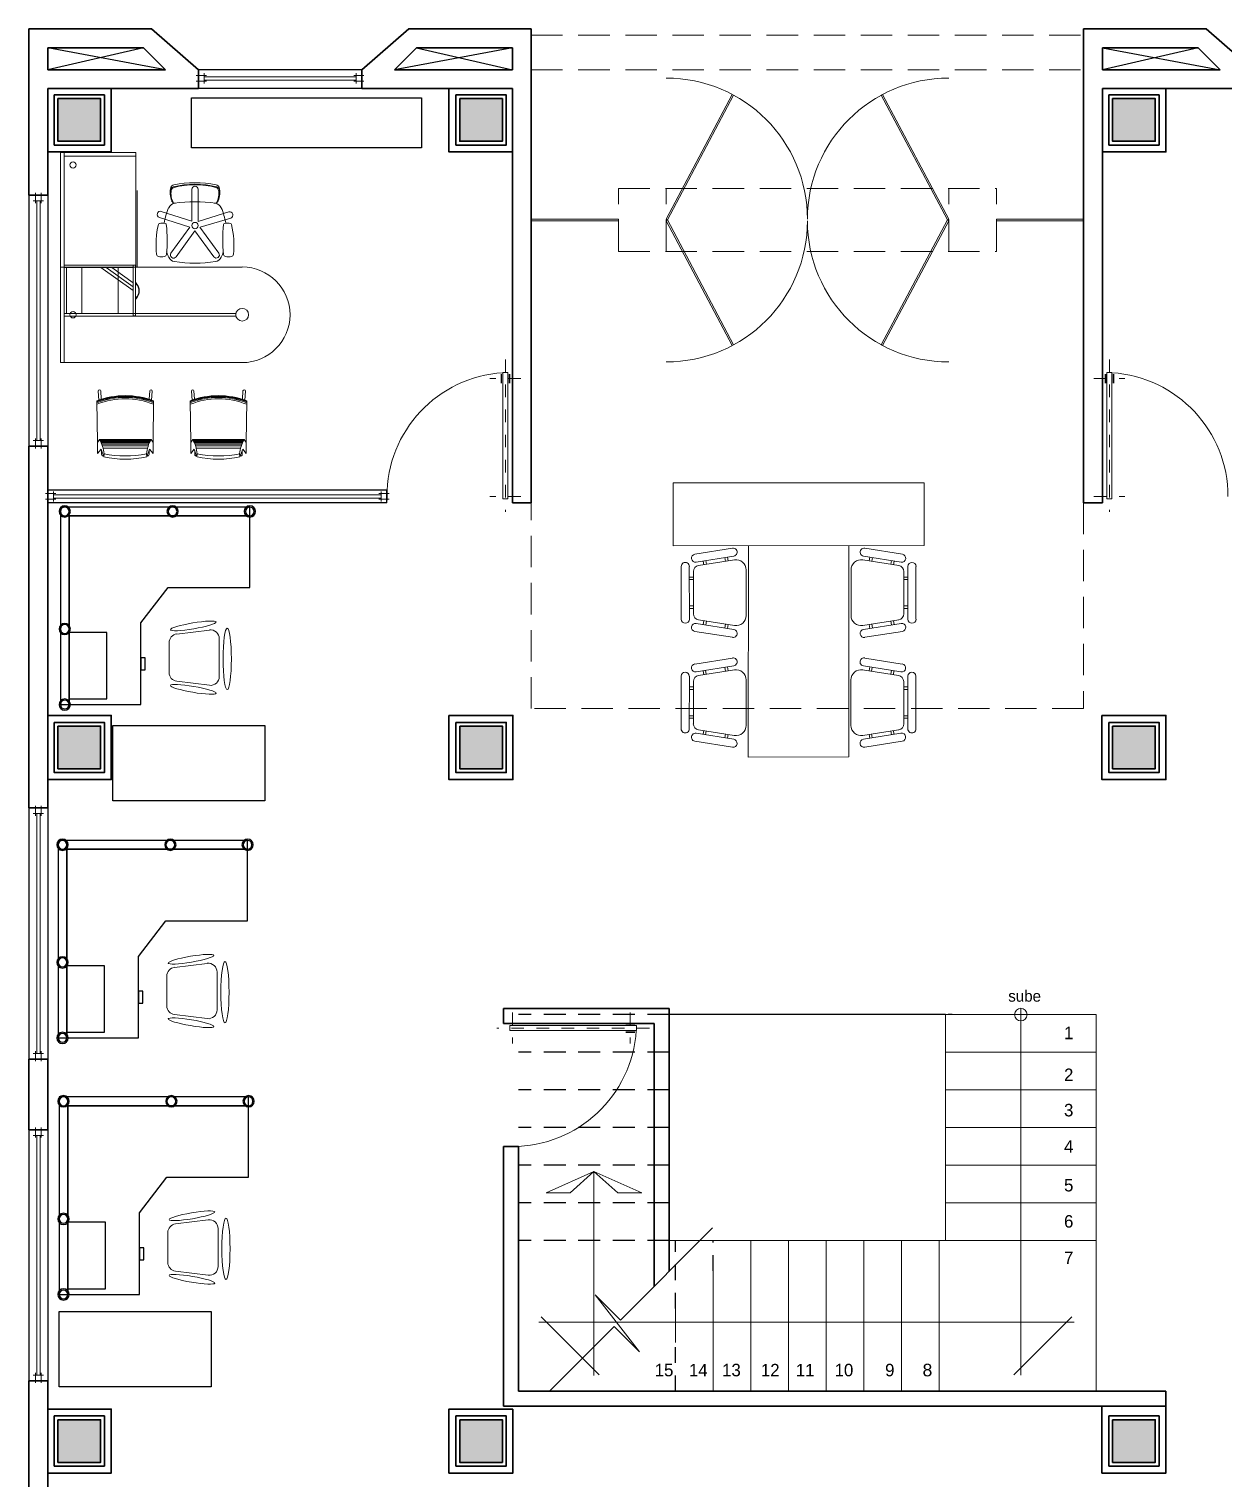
# Model space of a CAD drawing. Header units: inches. Extents: x 32 to 51.7, y 18.3 to 41.9.
# Drawn here: x 31.97 to 41.48, y 30.4 to 41.95 of the extents above; entities that cross this region are included whole.
import ezdxf

# ---------------------------------------------------------------- set-up
doc = ezdxf.new("R2010")
doc.units = ezdxf.units.IN
doc.header["$MEASUREMENT"] = 0
for name, pattern in [('EJES½', [0.175, 0.1, -0.025, 0.025, -0.025]), ('HIDDEN', [0.375, 0.25, -0.125]), ('NASCOSTA', [0.375, 0.25, -0.125])]:
    doc.linetypes.add(name, pattern=pattern)
for name, color, linetype in [('1', 5, 'Continuous'), ('10', 253, 'Continuous'), ('2', 251, 'Continuous'), ('8', 5, 'Continuous')]:
    doc.layers.add(name, color=color, linetype=linetype)
for name, color, linetype, lineweight in [('11', 253, 'Continuous', 13), ('14', 7, 'Continuous', 15), ('3', 253, 'Continuous', 9), ('4', 253, 'Continuous', 9), ('6', 251, 'Continuous', 0), ('DOOR WINDOW 1 100', 251, 'Continuous', 15), ('SEGMENTED 1 100', 253, 'Continuous', 35), ('WALL 1 100', 250, 'Continuous', 30)]:
    doc.layers.add(name, color=color, linetype=linetype, lineweight=lineweight)
doc.styles.get("Standard").update_dxf_attribs({"font": 'arial.ttf'})

# ---------------------------------------------------------------- blocks, each defined once
blk = doc.blocks.new('SILLA1')
at = {"lineweight": 0}
for p, q in [((-0.151, 0.4), (0.151, 0.4)), ((-0.285, 0.277), (-0.285, 0.277)), ((-0.188, 0.061), (-0.22, 0.321)), ((0.188, 0.061), (0.22, 0.321)), ((0.119, 0), (-0.119, 0))]:
    blk.add_line(p, q, dxfattribs=at)
for centre, start, end in [((-0.151, 0.33), 90, 187.125), ((0.151, 0.33), 352.875, 90), ((-0.119, 0.07), 187.125, 270), ((0.119, 0.07), 270, 352.875)]:
    blk.add_arc(centre, 0.07, start, end, dxfattribs=at)
for centre, major_axis, ratio, start_param, end_param in [((-0.01, 0.463), (-0.245, 0), 0.13352, 4.712389, 10.995574), ((-0.253, 0.192), (-0.031, 0.182), 0.128041, -1.570796, 4.712389)]:
    blk.add_ellipse(centre, major_axis=major_axis, ratio=ratio, start_param=start_param, end_param=end_param, dxfattribs=at)
at = {"lineweight": 0, "extrusion": (0, 0, -1)}
blk.add_ellipse((0.253, 0.192), major_axis=(-0.031, -0.182), ratio=0.128041, start_param=3.141593, end_param=9.424778, dxfattribs=at)
blk = doc.blocks.new('ISLETSENCILL')
for points in [[(3.127, -0.534), (3.127, -1.973), (1.623, -1.973), (1.623, -1.403), (2.273, -1.403), (2.557, -1.184), (2.557, -0.534)], [(1.899, -1.367), (1.995, -1.367), (1.995, -1.403), (1.899, -1.403)], [(1.899, -1.367), (1.995, -1.367), (1.995, -1.403), (1.899, -1.403)], [(1.668, -1.673), (2.198, -1.673), (2.198, -1.973), (1.668, -1.973)], [(3.127, -1.973), (3.197, -1.973), (3.197, -2.043), (3.127, -2.043)]]:
    blk.add_lwpolyline(points, close=True)
blk.add_lwpolyline([(3.127, -2.043), (1.623, -2.043), (1.623, -1.973), (3.127, -1.973), (3.127, -0.534), (3.197, -0.534), (3.197, -1.973)])
for centre, radius in [((3.162, -0.534), 0.045), ((3.162, -0.534), 0.035), ((3.162, -1.149), 0.045), ((3.162, -1.149), 0.035), ((1.623, -2.008), 0.045), ((1.623, -2.008), 0.035), ((2.225, -2.008), 0.045), ((2.225, -2.008), 0.035), ((3.162, -2.008), 0.045), ((3.162, -2.008), 0.035)]:
    blk.add_circle(centre, radius)
blk.add_blockref('SILLA1', (1.997, -1.177))
blk = doc.blocks.new('MOF6')
at = {"color": 0, "linetype": 'ByBlock'}
for p, q in [((-0.203, 0), (0.203, 0)), ((-0.297, -0.105), (-0.343, -0.394)), ((0.203, -0.062), (-0.203, -0.063)), ((0.163, -0.094), (-0.162, -0.094)), ((-0.12, -0.094), (-0.12, -0.063)), ((-0.1, -0.094), (-0.1, -0.063)), ((0.101, -0.094), (0.101, -0.063)), ((0.121, -0.094), (0.121, -0.063)), ((0.298, -0.105), (0.344, -0.394)), ((-0.282, -0.404), (-0.236, -0.115)), ((-0.209, -0.133), (-0.253, -0.41)), ((-0.247, -0.188), (-0.218, -0.193)), ((-0.244, -0.169), (-0.215, -0.173)), ((0.253, -0.409), (0.209, -0.133)), ((0.244, -0.169), (0.215, -0.173)), ((0.248, -0.188), (0.218, -0.193)), ((0.282, -0.404), (0.236, -0.115)), ((-0.274, -0.356), (-0.245, -0.361)), ((-0.271, -0.336), (-0.242, -0.341)), ((0.271, -0.336), (0.242, -0.341)), ((0.274, -0.356), (0.246, -0.361)), ((-0.175, -0.5), (0.176, -0.5))]:
    blk.add_line(p, q, dxfattribs=at)
for centre, radius, start, end in [((0.203, -0.031), 0.0313, 270.0574, 90.0574), ((-0.267, -0.11), 0.0312, 350.9374, 170.9374), ((-0.203, -0.031), 0.0313, 90.0574, 270.0574), ((-0.162, -0.141), 0.0469, 90.0574, 170.9471), ((0.163, -0.14), 0.0469, 9.1676, 90.0574), ((0.267, -0.11), 0.0312, 9.0626, 189.0626), ((-0.313, -0.399), 0.0313, 170.9374, 350.9374), ((-0.175, -0.422), 0.0781, 170.9471, 270.0574), ((0.176, -0.422), 0.0781, 270.0574, 9.1676), ((0.313, -0.399), 0.0313, 189.0626, 9.0626)]:
    blk.add_arc(centre, radius, start, end, dxfattribs=at)
blk = doc.blocks.new('enc')
at = {"layer": '11', "linetype": 'Continuous'}
for p, q in [((2819.692, 1236.648), (2818.095, 1235.444)), ((2819.692, 1236.648), (2819.993, 1236.249)), ((2819.993, 1236.249), (2818.396, 1235.045)), ((2819.514, 1235.887), (2820.527, 1234.543)), ((2818.095, 1235.444), (2818.396, 1235.045)), ((2818.875, 1235.406), (2819.888, 1234.061)), ((2819.888, 1234.061), (2820.527, 1234.543))]:
    blk.add_line(p, q, dxfattribs=at)
at = {"layer": '11', "linetype": 'Continuous', "extrusion": (0, 0, -1), "xscale": 1.034550000001569, "yscale": 1.034550000001569, "zscale": -1.034550000001569}
for p, rotation in [((-2820.167, 1235.91), 52.99999999998873), ((-2819.2, 1234.086), 232.9999999999887)]:
    blk.add_blockref('MOF6', p, dxfattribs=dict(at, rotation=rotation))
at = {"layer": '11', "linetype": 'Continuous', "xscale": 1.034550000001569, "yscale": 1.034550000001569, "zscale": 1.034550000001569}
for p, rotation in [((2820.693, 1235.211), 307.0000000000112), ((2818.674, 1234.785), 127.0000000000112)]:
    blk.add_blockref('MOF6', p, dxfattribs=dict(at, rotation=rotation))
blk = doc.blocks.new('ASASAS')
at = {"layer": 'WALL 1 100'}
h = blk.add_hatch(color=256, dxfattribs=at)
h.dxf.hatch_style = 1
h.paths.add_polyline_path([(7076.147, 1050.551), (7075.807, 1050.551), (7075.807, 1050.211), (7076.147, 1050.211)])
for points in [[(7075.777, 1050.181), (7076.177, 1050.181), (7076.177, 1050.581), (7075.777, 1050.581)], [(7075.807, 1050.211), (7076.147, 1050.211), (7076.147, 1050.551), (7075.807, 1050.551)]]:
    blk.add_lwpolyline(points, close=True, dxfattribs=at)
blk = doc.blocks.new('TR TR G')
at = {"layer": '11'}
for p, q in [((2196.423, 1191.27), (2196.755, 1191.275)), ((2196.76, 1191.259), (2196.832, 1191.264)), ((2196.326, 1191.238), (2196.359, 1191.238)), ((2196.376, 1190.873), (2196.376, 1191.226)), ((2196.397, 1190.866), (2196.397, 1191.232)), ((2196.41, 1190.862), (2196.41, 1191.237)), ((2196.42, 1190.857), (2196.42, 1191.241)), ((2196.429, 1190.853), (2196.429, 1191.245)), ((2196.436, 1190.85), (2196.436, 1191.249)), ((2196.442, 1190.846), (2196.442, 1191.252)), ((2196.446, 1190.844), (2196.446, 1191.254)), ((2196.767, 1191.24), (2196.833, 1191.244)), ((2197.43, 1189.913), (2197.43, 1191.188)), ((2197.45, 1191.188), (2197.45, 1189.913)), ((2196.326, 1190.86), (2196.359, 1190.86)), ((2196.423, 1190.829), (2196.755, 1190.823)), ((2196.76, 1190.839), (2196.832, 1190.834)), ((2196.767, 1190.859), (2196.833, 1190.854)), ((2196.326, 1190.496), (2196.359, 1190.496)), ((2196.376, 1190.13), (2196.376, 1190.483)), ((2196.397, 1190.124), (2196.397, 1190.49)), ((2196.41, 1190.12), (2196.41, 1190.494)), ((2196.42, 1190.115), (2196.42, 1190.499)), ((2196.423, 1190.528), (2196.755, 1190.533)), ((2196.429, 1190.111), (2196.429, 1190.503)), ((2196.436, 1190.107), (2196.436, 1190.506)), ((2196.442, 1190.104), (2196.442, 1190.51)), ((2196.446, 1190.102), (2196.446, 1190.512)), ((2196.76, 1190.517), (2196.832, 1190.522)), ((2196.767, 1190.497), (2196.833, 1190.502)), ((2197.561, 1190.389), (2197.561, 1190.388)), ((2197.561, 1190.388), (2197.581, 1190.388)), ((2197.581, 1190.388), (2197.581, 1190.389)), ((2197.633, 1190.37), (2197.816, 1190.113)), ((2197.662, 1190.37), (2197.816, 1190.154)), ((2197.695, 1190.37), (2197.816, 1190.2)), ((2198.429, 1190.403), (2197.82, 1190.403)), ((2197.82, 1189.791), (2197.82, 1190.39)), ((2198.704, 1189.821), (2198.704, 1190.39)), ((2196.326, 1190.118), (2196.359, 1190.118)), ((2196.767, 1190.116), (2196.833, 1190.112)), ((2196.423, 1190.086), (2196.755, 1190.081)), ((2196.76, 1190.097), (2196.832, 1190.092)), ((2197.059, 1189.821), (2197.82, 1189.821)), ((2197.43, 1189.821), (2197.43, 1189.868)), ((2197.45, 1189.821), (2197.43, 1189.821)), ((2197.45, 1189.868), (2197.45, 1189.821)), ((2197.82, 1189.821), (2198.734, 1189.821)), ((2198.734, 1189.821), (2198.704, 1189.821))]:
    blk.add_line(p, q, dxfattribs=at)
for p, q in [((2197.059, 1191.238), (2197.059, 1189.791)), ((2197.82, 1189.791), (2197.82, 1191.238)), ((2197.43, 1190.37), (2197.449, 1190.37)), ((2197.43, 1189.821), (2197.43, 1190.37)), ((2197.431, 1190.37), (2197.431, 1190.389)), ((2197.431, 1190.389), (2197.834, 1190.389)), ((2197.449, 1190.37), (2197.449, 1189.821)), ((2197.449, 1190.37), (2197.449, 1190.25)), ((2197.816, 1190.37), (2197.449, 1190.37)), ((2197.568, 1190.393), (2197.561, 1190.391)), ((2197.561, 1190.391), (2197.561, 1190.389)), ((2197.571, 1190.393), (2197.568, 1190.393)), ((2197.578, 1190.393), (2197.575, 1190.393)), ((2197.581, 1190.389), (2197.581, 1190.39)), ((2197.68, 1190.391), (2197.68, 1190.389)), ((2197.686, 1190.394), (2197.683, 1190.394)), ((2197.693, 1190.394), (2197.69, 1190.394)), ((2197.7, 1190.392), (2197.693, 1190.394)), ((2197.7, 1190.389), (2197.7, 1190.392)), ((2197.816, 1189.821), (2197.816, 1190.37)), ((2197.816, 1190.37), (2197.835, 1190.37)), ((2197.816, 1190.25), (2197.816, 1190.37)), ((2198.734, 1190.39), (2197.82, 1190.39)), ((2197.834, 1190.37), (2197.834, 1190.389)), ((2197.835, 1190.37), (2197.835, 1189.821)), ((2198.734, 1189.791), (2198.734, 1190.39)), ((2197.449, 1190.25), (2197.816, 1190.25)), ((2197.43, 1189.868), (2197.43, 1189.913)), ((2197.449, 1189.96), (2197.449, 1189.84)), ((2197.816, 1189.96), (2197.449, 1189.96)), ((2197.45, 1189.913), (2197.45, 1189.868)), ((2197.816, 1189.84), (2197.816, 1189.96)), ((2197.059, 1189.791), (2197.82, 1189.791)), ((2197.449, 1189.821), (2197.43, 1189.821)), ((2197.449, 1189.84), (2197.449, 1189.821)), ((2197.816, 1189.84), (2197.449, 1189.84)), ((2197.449, 1189.84), (2197.816, 1189.84)), ((2197.449, 1189.821), (2197.816, 1189.821)), ((2197.816, 1189.821), (2197.816, 1189.84)), ((2197.835, 1189.821), (2197.816, 1189.821)), ((2197.82, 1189.791), (2198.734, 1189.791))]:
    blk.add_line(p, q, dxfattribs=at).dxf.unprotected_set("ltscale", 0)
for points in [[(2196.336, 1191.27), (2196.37, 1191.242), (2196.308, 1191.22), (2196.333, 1191.218, 0.10677), (2196.446, 1191.254), (2196.423, 1191.27)], [(2196.336, 1190.829), (2196.37, 1190.856), (2196.308, 1190.878), (2196.333, 1190.88, -0.10677), (2196.446, 1190.844), (2196.423, 1190.829)], [(2196.336, 1190.528), (2196.37, 1190.5), (2196.308, 1190.478), (2196.333, 1190.476, 0.10677), (2196.446, 1190.512), (2196.423, 1190.528)], [(2196.336, 1190.086), (2196.37, 1190.114), (2196.308, 1190.136), (2196.333, 1190.138, -0.10677), (2196.446, 1190.102), (2196.423, 1190.086)]]:
    blk.add_lwpolyline(points, format="xyb", close=True, dxfattribs=at)
at = {"layer": '11', "ltscale": 0.0013}
for points in [[(2198.184, 1190.887), (2198.259, 1191.132, 1), (2198.211, 1191.147), (2198.137, 1190.903)], [(2198.138, 1190.902), (2197.931, 1191.052, 1), (2197.902, 1191.012), (2198.108, 1190.862)], [(2198.138, 1190.822), (2197.931, 1190.671, -1), (2197.902, 1190.712), (2198.108, 1190.862)], [(2198.185, 1190.837), (2198.264, 1190.594, -1), (2198.216, 1190.579), (2198.138, 1190.822)], [(2198.184, 1190.887), (2198.44, 1190.887, -1), (2198.44, 1190.837), (2198.185, 1190.837)]]:
    blk.add_lwpolyline(points, format="xyb", dxfattribs=at)
at = {"layer": '11'}
blk.add_circle((2197.44, 1191.238), 0.0507, dxfattribs=at)
at = {"layer": '11', "ltscale": 0.0013}
blk.add_circle((2198.151, 1190.862), 0.025, dxfattribs=at)
at = {"layer": '11'}
for centre in [(2197.44, 1189.891), (2198.634, 1189.891)]:
    blk.add_circle(centre, 0.025, dxfattribs=at).dxf.unprotected_set("ltscale", 0)
for centre, radius, start, end in [((2197.44, 1191.238), 0.381, 0, 180), ((2197.631, 1190.332), 0.0862, 46.2947, 134.3924), ((2197.631, 1190.332), 0.0834, 48.3765, 132.3619), ((2197.578, 1190.39), 0.003, 0, 90), ((2197.683, 1190.391), 0.003, 90, 180)]:
    blk.add_arc(centre, radius, start, end, dxfattribs=at).dxf.unprotected_set("ltscale", 0)
for centre, radius, start, end in [((2196.164, 1191.049), 0.606, 338.2907, 21.7093), ((2196.164, 1191.049), 0.618, 338.6593, 21.3407), ((2196.164, 1191.049), 0.624, 338.8565, 21.1435), ((2196.164, 1191.049), 0.629, 338.9889, 21.0111), ((2196.164, 1191.049), 0.632, 339.082, 20.918), ((2196.833, 1191.254), 0.00999, 273.833, 93.833), ((2197.068, 1191.049), 0.779, 167.3384, 192.6616), ((2197.116, 1191.049), 0.801, 167.7965, 192.2035), ((2196.326, 1191.228), 0.00999, 90, 209.3992), ((2196.326, 1191.228), 0.00999, 247.997, 285.4712), ((2197.44, 1191.238), 0.0507, 258.6472, 281.3528), ((2197.999, 1191.128), 0.0982, 165.0234, 193.7065), ((2197.924, 1191.148), 0.02, 96.3633, 165.0234), ((2197.998, 1190.478), 0.694, 76.5348, 96.3633), ((2198.158, 1191.143), 0.00999, 15.8632, 76.5348), ((2198.083, 1191.122), 0.0874, 343.5545, 15.8632), ((2198.93, 1190.862), 1.079, 171.2931, 188.7069), ((2197.923, 1191.016), 0.0599, 113.2039, 171.2931), ((2198.096, 1190.613), 0.499, 108.0207, 113.2039), ((2197.923, 1191.109), 0.02, 193.7065, 263.6183), ((2198.036, 1192.116), 1.033, 263.6183, 276.8291), ((2198.158, 1191.1), 0.00999, 276.8291, 343.5545), ((2198.096, 1190.613), 0.499, 66.7961, 81.5349), ((2198.269, 1191.016), 0.0599, 8.7069, 66.7961), ((2197.262, 1190.862), 1.079, 351.2931, 8.7069), ((2198.359, 1191.019), 0.03, 113.2863, 188.1686), ((2198.406, 1190.905), 0.148, 80.2985, 120.0198), ((2198.412, 1190.897), 0.163, 75.0765, 113.2863), ((2198.426, 1191.021), 0.03, 14.4913, 80.2985), ((2198.43, 1191.029), 0.03, 15.1127, 82.138), ((2198.446, 1191.026), 0.03, 9.7826, 75.0765), ((2197.811, 1190.862), 0.665, 345.5087, 14.4913), ((2197.749, 1190.862), 0.731, 346.16, 13.84), ((2197.496, 1190.862), 0.995, 350.2174, 9.7826), ((2196.326, 1190.87), 0.00999, 150.6008, 270), ((2196.326, 1190.87), 0.00999, 74.5288, 112.003), ((2196.833, 1190.844), 0.00999, 266.167, 86.167), ((2197.923, 1190.708), 0.0599, 188.7069, 246.7961), ((2198.269, 1190.708), 0.0599, 293.2039, 351.2931), ((2198.359, 1190.704), 0.03, 171.8314, 246.7137), ((2198.406, 1190.819), 0.148, 239.9802, 279.7015), ((2198.426, 1190.703), 0.03, 279.7015, 345.5087), ((2198.43, 1190.695), 0.03, 277.862, 344.8873), ((2198.446, 1190.698), 0.03, 284.9235, 350.2174), ((2198.096, 1191.111), 0.499, 246.7961, 251.9793), ((2197.999, 1190.596), 0.0982, 166.2935, 194.9766), ((2197.923, 1190.615), 0.02, 96.3817, 166.2935), ((2197.924, 1190.576), 0.02, 194.9766, 263.6367), ((2198.036, 1189.608), 1.033, 83.1709, 96.3817), ((2197.998, 1191.246), 0.694, 263.6367, 283.4652), ((2198.158, 1190.624), 0.00999, 16.4455, 83.1709), ((2198.158, 1190.581), 0.00999, 283.4652, 344.1368), ((2198.083, 1190.602), 0.0874, 344.1368, 16.4455), ((2198.096, 1191.111), 0.499, 278.4651, 293.2039), ((2198.412, 1190.827), 0.163, 246.7137, 284.9235), ((2197.068, 1190.307), 0.779, 167.3384, 192.6616), ((2197.116, 1190.307), 0.801, 167.7965, 192.2035), ((2196.326, 1190.486), 0.00999, 90, 209.3992), ((2196.326, 1190.486), 0.00999, 247.997, 285.4712), ((2196.164, 1190.307), 0.606, 338.2907, 21.7093), ((2196.164, 1190.307), 0.618, 338.6593, 21.3407), ((2196.164, 1190.307), 0.624, 338.8565, 21.1435), ((2196.164, 1190.307), 0.629, 338.9889, 21.0111), ((2196.164, 1190.307), 0.632, 339.082, 20.918), ((2196.833, 1190.512), 0.00999, 273.833, 93.833), ((2196.326, 1190.128), 0.00999, 150.6008, 270), ((2196.326, 1190.128), 0.00999, 74.5288, 112.003), ((2196.833, 1190.102), 0.00999, 266.167, 86.167)]:
    blk.add_arc(centre, radius, start, end, dxfattribs=at)
blk = doc.blocks.new('*U30')
at = {"color": 8, "linetype": 'ByBlock', "lineweight": 0}
for p, q in [((0, 0.025), (-0.02, 0.025)), ((0, 0.025), (0, 0.045)), ((0.05, 0.025), (0.05, 0.045)), ((0.05, 0.025), (0.07, 0.025)), ((2.165, 0.025), (2.145, 0.025)), ((2.165, 0.025), (2.165, 0.045)), ((2.215, 0.025), (2.215, 0.045)), ((2.215, 0.025), (2.235, 0.025)), ((0, -0.025), (-0.02, -0.025)), ((0, -0.025), (0, -0.045)), ((0.05, -0.025), (0.05, -0.045)), ((0.05, -0.025), (0.07, -0.025)), ((2.165, -0.025), (2.145, -0.025)), ((2.165, -0.025), (2.165, -0.045)), ((2.215, -0.025), (2.215, -0.045)), ((2.215, -0.025), (2.235, -0.025))]:
    blk.add_line(p, q, dxfattribs=at)
for p, q in [((0.05, 0.015), (2.165, 0.015)), ((0.05, -0.015), (2.165, -0.015))]:
    blk.add_line(p, q)
at = {"linetype": 'ByBlock'}
for points in [[(0, -0.025), (0.05, -0.025), (0.05, 0.025), (0, 0.025)], [(2.165, -0.025), (2.215, -0.025), (2.215, 0.025), (2.165, 0.025)]]:
    blk.add_lwpolyline(points, close=True, dxfattribs=at)
blk = doc.blocks.new('*U32')
at = {"color": 8, "linetype": 'ByBlock', "lineweight": 0}
for p, q in [((0, 0.025), (-0.02, 0.025)), ((0, 0.025), (0, 0.045)), ((0.05, 0.025), (0.05, 0.045)), ((0.05, 0.025), (0.07, 0.025)), ((2.94, 0.025), (2.92, 0.025)), ((2.94, 0.025), (2.94, 0.045)), ((2.99, 0.025), (2.99, 0.045)), ((2.99, 0.025), (3.01, 0.025)), ((0, -0.025), (-0.02, -0.025)), ((0, -0.025), (0, -0.045)), ((0.05, -0.025), (0.05, -0.045)), ((0.05, -0.025), (0.07, -0.025)), ((2.94, -0.025), (2.92, -0.025)), ((2.94, -0.025), (2.94, -0.045)), ((2.99, -0.025), (2.99, -0.045)), ((2.99, -0.025), (3.01, -0.025))]:
    blk.add_line(p, q, dxfattribs=at)
for p, q in [((0.05, 0.015), (2.94, 0.015)), ((0.05, -0.015), (2.94, -0.015))]:
    blk.add_line(p, q)
at = {"linetype": 'ByBlock'}
for points in [[(0, -0.025), (0.05, -0.025), (0.05, 0.025), (0, 0.025)], [(2.94, -0.025), (2.99, -0.025), (2.99, 0.025), (2.94, 0.025)]]:
    blk.add_lwpolyline(points, close=True, dxfattribs=at)
blk = doc.blocks.new('Puerta 100cm')
at = {"color": 8, "linetype": 'EJES½', "lineweight": 0}
for p, q in [((0.045, 1.105), (0.045, -0.125)), ((-0.08, 0.95), (0.17, 0.95)), ((-0.08, 0), (0.17, 0))]:
    blk.add_line(p, q, dxfattribs=at)
at = {"color": 8, "lineweight": 0, "const_width": 0.0125}
for points in [[(0.0125, 0.9125), (0.0125, 0.9875)], [(0.0775, 0.9125), (0.0775, 0.9875)]]:
    blk.add_lwpolyline(points, dxfattribs=at)
blk.add_lwpolyline([(0.065, -0.02), (0.025, -0.02), (0.025, 1), (0.065, 1)], close=True)
at = {"color": 8, "lineweight": 0}
blk.add_arc((0, 0), 1, 0, 86.27315, dxfattribs=at)
blk = doc.blocks.new('*U28')
at = {"rotation": 232.742051304329}
blk.add_blockref('Puerta 100cm', (0, 0), dxfattribs=at)
blk = doc.blocks.new('*U35')
at = {"color": 8, "linetype": 'ByBlock', "lineweight": 0}
for p, q in [((0, 0.025), (-0.02, 0.025)), ((0, 0.025), (0, 0.045)), ((0.05, 0.025), (0.05, 0.045)), ((0.05, 0.025), (0.07, 0.025)), ((1.389, 0.025), (1.369, 0.025)), ((1.389, 0.025), (1.389, 0.045)), ((1.439, 0.025), (1.439, 0.045)), ((1.439, 0.025), (1.459, 0.025)), ((0, -0.025), (-0.02, -0.025)), ((0, -0.025), (0, -0.045)), ((0.05, -0.025), (0.05, -0.045)), ((0.05, -0.025), (0.07, -0.025)), ((1.389, -0.025), (1.369, -0.025)), ((1.389, -0.025), (1.389, -0.045)), ((1.439, -0.025), (1.439, -0.045)), ((1.439, -0.025), (1.459, -0.025))]:
    blk.add_line(p, q, dxfattribs=at)
for p, q in [((0.05, 0.015), (1.389, 0.015)), ((0.05, -0.015), (1.389, -0.015))]:
    blk.add_line(p, q)
at = {"linetype": 'ByBlock'}
for points in [[(0, -0.025), (0.05, -0.025), (0.05, 0.025), (0, 0.025)], [(1.389, -0.025), (1.439, -0.025), (1.439, 0.025), (1.389, 0.025)]]:
    blk.add_lwpolyline(points, close=True, dxfattribs=at)

msp = doc.modelspace()

# ---------------------------------------------------------------- linework, layer by layer
at = {"color": 60}
msp.add_lwpolyline([(39.327, 34.094), (39.293, 34.094)], dxfattribs=at)
at = {"layer": '10', "linetype": 'Continuous'}
msp.add_lwpolyline([(33.268, 41.399), (35.098, 41.399), (35.098, 40.999), (33.268, 40.999), (33.268, 41.399)], dxfattribs=at)
at = {"layer": '10'}
for points in [[(33.852, 36.398), (33.852, 35.796), (32.642, 35.796), (32.642, 36.398)], [(33.423, 31.729), (33.423, 31.127), (32.213, 31.127), (32.213, 31.729)]]:
    msp.add_lwpolyline(points, close=True, dxfattribs=at)
at = {"layer": '2', "color": 251, "linetype": 'HIDDEN', "ltscale": 0.7}
for p, q in [((37.073, 34.094), (35.873, 34.094)), ((37.073, 33.794), (35.873, 33.794)), ((37.073, 33.494), (35.873, 33.494)), ((37.073, 33.194), (35.873, 33.194)), ((37.073, 32.894), (35.873, 32.894)), ((37.073, 32.594), (35.873, 32.594)), ((37.073, 32.294), (35.873, 32.294))]:
    msp.add_line(p, q, dxfattribs=at)
at = {"layer": '2', "color": 8}
for points in [[(33.061, 41.622), (32.123, 41.797)], [(32.886, 41.797), (32.123, 41.622)], [(35.823, 41.797), (34.885, 41.622)], [(35.06, 41.797), (35.823, 41.622)], [(41.286, 41.797), (40.523, 41.622)], [(40.523, 41.797), (41.461, 41.622)]]:
    msp.add_lwpolyline(points, dxfattribs=at)
at = {"layer": '2', "color": 251, "linetype": 'HIDDEN', "ltscale": 0.5}
for points in [[(37.123, 31.753), (37.123, 32.294)], [(37.423, 32.053), (37.423, 32.294)], [(37.123, 31.094), (37.123, 31.482)]]:
    msp.add_lwpolyline(points, dxfattribs=at)
at = {"layer": '3', "color": 8}
for p, q in [((39.273, 32.294), (39.273, 34.094)), ((37.073, 32.294), (39.273, 32.294)), ((37.123, 31.753), (37.123, 31.482))]:
    msp.add_line(p, q, dxfattribs=at)
at = {"layer": '3'}
for p, q in [((40.473, 34.094), (39.273, 34.094)), ((39.873, 34.144), (39.873, 31.22)), ((40.473, 33.794), (39.273, 33.794)), ((40.473, 33.494), (39.273, 33.494)), ((40.473, 33.194), (39.273, 33.194)), ((36.473, 32.844), (36.091, 32.674)), ((36.284, 32.674), (36.473, 32.844)), ((36.473, 32.844), (36.473, 31.219)), ((36.473, 32.844), (36.855, 32.674)), ((36.662, 32.674), (36.473, 32.844)), ((40.473, 32.894), (39.273, 32.894)), ((36.284, 32.674), (36.091, 32.674)), ((36.855, 32.674), (36.662, 32.674)), ((40.473, 32.594), (39.273, 32.594)), ((37.723, 32.294), (37.723, 31.094)), ((38.023, 32.294), (38.023, 31.094)), ((38.323, 32.294), (38.323, 31.094)), ((38.623, 32.294), (38.623, 31.094)), ((38.923, 32.294), (38.923, 31.094)), ((39.223, 32.294), (39.223, 31.094)), ((40.473, 32.294), (39.273, 32.294)), ((37.423, 32.053), (37.423, 31.094)), ((36.034, 31.643), (40.297, 31.643)), ((36.514, 31.224), (36.052, 31.686)), ((39.816, 31.224), (40.278, 31.686))]:
    msp.add_line(p, q, dxfattribs=at)
msp.add_lwpolyline([(40.473, 34.094), (40.473, 31.094)], dxfattribs=at)
msp.add_circle((39.873, 34.094), 0.05, dxfattribs=at)
at = {"layer": '8', "color": 148, "linetype": 'Continuous'}
for p, q in [((34.623, 41.622), (33.323, 41.622)), ((34.623, 41.472), (33.323, 41.472)), ((31.973, 40.622), (31.973, 38.622)), ((32.123, 40.622), (32.123, 38.622)), ((34.823, 38.252), (34.823, 38.192)), ((31.973, 35.74), (31.973, 33.74)), ((32.123, 35.74), (32.123, 33.74)), ((31.973, 33.177), (31.973, 31.177)), ((32.123, 33.177), (32.123, 31.177))]:
    msp.add_line(p, q, dxfattribs=at)
for points in [[(34.823, 38.272), (32.123, 38.272)], [(34.823, 38.172), (34.823, 38.272)], [(34.823, 38.172), (32.123, 38.172)], [(39.273, 34.094), (37.073, 34.094)]]:
    msp.add_lwpolyline(points, dxfattribs=at)
at = {"layer": 'DOOR WINDOW 1 100'}
for points in [[(37.585, 41.42), (37.059, 40.425), (37.048, 40.431), (37.574, 41.425)], [(38.761, 41.42), (39.288, 40.425), (39.298, 40.431), (38.772, 41.425)], [(37.585, 39.43), (37.059, 40.425), (37.048, 40.419), (37.574, 39.425)], [(38.761, 39.43), (39.288, 40.425), (39.298, 40.419), (38.772, 39.425)]]:
    msp.add_lwpolyline(points, close=True, dxfattribs=at)
for points in [[(35.973, 40.419), (36.668, 40.419), (36.668, 40.431), (35.973, 40.431)], [(40.373, 40.419), (39.678, 40.419), (39.678, 40.431), (40.373, 40.431)], [(37.418, 32.394), (36.685, 31.66), (36.483, 31.861), (36.836, 31.407), (36.634, 31.609), (36.118, 31.094)]]:
    msp.add_lwpolyline(points, dxfattribs=at)
for centre, start, end in [((37.048, 40.431), 360, 90), ((39.298, 40.431), 90, 180), ((37.048, 40.419), 270, 0), ((39.298, 40.419), 180, 270)]:
    msp.add_arc(centre, 1.125, start, end, dxfattribs=at)
at = {"layer": 'SEGMENTED 1 100', "linetype": 'NASCOSTA', "lineweight": 9}
msp.add_line((35.973, 41.897), (40.373, 41.897), dxfattribs=at)
for points in [[(35.973, 41.622), (40.373, 41.622)], [(36.668, 40.175), (36.668, 40.675)], [(36.668, 40.675), (39.678, 40.675)], [(37.048, 40.175), (37.048, 40.675)], [(39.298, 40.175), (39.298, 40.675)], [(39.678, 40.175), (39.678, 40.675)], [(36.668, 40.175), (39.678, 40.175)], [(40.373, 38.172), (40.373, 36.533), (35.973, 36.533), (35.973, 38.172)]]:
    msp.add_lwpolyline(points, dxfattribs=at)
at = {"layer": 'WALL 1 100'}
for p, q in [((31.973, 41.947), (31.973, 40.622)), ((35.973, 41.947), (35.973, 38.172)), ((40.373, 41.947), (40.373, 38.172)), ((41.348, 41.947), (40.373, 41.947)), ((32.123, 41.797), (32.123, 41.622)), ((32.123, 41.797), (32.886, 41.797)), ((33.061, 41.622), (32.886, 41.797)), ((35.06, 41.797), (34.885, 41.622)), ((35.06, 41.797), (35.823, 41.797)), ((35.823, 41.797), (35.823, 41.622)), ((40.523, 41.797), (40.523, 41.622)), ((41.286, 41.797), (40.523, 41.797)), ((41.286, 41.797), (41.461, 41.622)), ((33.061, 41.622), (32.123, 41.622)), ((35.823, 41.622), (34.885, 41.622)), ((40.523, 41.622), (41.461, 41.622)), ((32.123, 41.472), (32.123, 40.622)), ((33.323, 41.472), (32.123, 41.472)), ((34.623, 41.472), (35.823, 41.472)), ((35.823, 41.472), (35.823, 38.172)), ((41.723, 41.472), (40.523, 41.472)), ((40.523, 41.472), (40.523, 38.172)), ((31.973, 38.622), (31.973, 35.74)), ((31.973, 38.622), (32.123, 38.622)), ((32.123, 38.622), (32.123, 35.74)), ((35.823, 38.172), (35.973, 38.172)), ((40.373, 38.172), (40.523, 38.172)), ((31.973, 35.74), (32.123, 35.74)), ((37.073, 34.142), (35.753, 34.142)), ((35.753, 34.142), (35.753, 34.022)), ((37.073, 32.048), (37.073, 34.142)), ((36.953, 34.022), (35.753, 34.022)), ((36.953, 31.928), (36.953, 34.022)), ((31.973, 33.74), (31.973, 33.177)), ((31.973, 33.74), (32.123, 33.74)), ((32.123, 33.74), (32.123, 33.177)), ((31.973, 33.177), (32.123, 33.177)), ((35.873, 33.042), (35.753, 33.042)), ((35.753, 33.042), (35.753, 30.974)), ((35.873, 33.042), (35.873, 31.094)), ((31.973, 31.177), (31.973, 30.252)), ((31.973, 31.177), (32.123, 31.177)), ((32.123, 31.177), (32.123, 30.252)), ((35.873, 31.094), (41.028, 31.094)), ((35.753, 30.974), (41.028, 30.974))]:
    msp.add_line(p, q, dxfattribs=at)
for points in [[(31.973, 41.947), (32.948, 41.947), (33.323, 41.622), (33.323, 41.472)], [(35.973, 41.947), (34.998, 41.947), (34.623, 41.622), (34.623, 41.472)], [(41.348, 41.947), (41.723, 41.622), (41.723, 41.472)], [(32.628, 41.472), (32.628, 40.967), (32.123, 40.967)], [(35.318, 41.472), (35.318, 40.967), (35.823, 40.967)], [(41.028, 41.472), (41.028, 40.967), (40.523, 40.967)], [(31.973, 40.622), (32.123, 40.622)], [(32.123, 36.477), (32.628, 36.477), (32.628, 35.967), (32.123, 35.967)], [(41.028, 31.094), (41.028, 30.441), (40.518, 30.441), (40.518, 30.974)], [(32.123, 30.951), (32.628, 30.951), (32.628, 30.441), (32.123, 30.441)]]:
    msp.add_lwpolyline(points, dxfattribs=at)
for points in [[(35.318, 36.477), (35.828, 36.477), (35.828, 35.967), (35.318, 35.967)], [(35.373, 36.422), (35.773, 36.422), (35.773, 36.022), (35.373, 36.022)], [(40.518, 36.477), (41.028, 36.477), (41.028, 35.967), (40.518, 35.967)], [(35.828, 30.951), (35.318, 30.951), (35.318, 30.441), (35.828, 30.441)]]:
    msp.add_lwpolyline(points, close=True, dxfattribs=at)

# ---------------------------------------------------------------- block references
at = {"layer": '1', "rotation": 269.9998433827349}
for p in [(-1017.988, 7117.202), (-1014.788, 7117.202), (-1009.588, 7117.202), (-1017.988, 7112.202), (-1014.788, 7112.202), (-1009.588, 7112.202), (-1017.988, 7106.676), (-1014.788, 7106.676), (-1009.588, 7106.676)]:
    msp.add_blockref('ASASAS', p, dxfattribs=at)
at = {"layer": '10', "xscale": -1}
for name, p, rotation in [('TR TR G', (-1157.573, -2157.767), 269.9998433812909), ('ISLETSENCILL', (34.266, 34.941), 269.9998433813109), ('ISLETSENCILL', (34.248, 32.285), 269.9998433813109), ('ISLETSENCILL', (34.256, 30.241), 269.9998433813109)]:
    msp.add_blockref(name, p, dxfattribs=dict(at, rotation=rotation))
at = {"layer": '10', "rotation": 322.9999999999755}
msp.add_blockref('enc', (-2957.037, 747.632), dxfattribs=at)
at = {"layer": '4', "yscale": 0.9885843725261628, "zscale": 0.9885843725261628}
for p, xscale, rotation in [((35.812, 38.222), -0.9885843725261628, 232.7420513043583), ((40.534, 38.222), 0.9885843725261628, 127.2579486956417), ((35.823, 34.031), 0.9885843725261628, 37.25794869564172)]:
    msp.add_blockref('*U28', p, dxfattribs=dict(at, xscale=xscale, rotation=rotation))
at = {"layer": '6', "yscale": 0.9029965034860652}
for name, p, xscale, zscale, rotation in [('*U35', (34.623, 41.553), 0.9029965034860652, 0.9029965034860652, 180), ('*U30', (32.048, 40.622), -0.9029965034860652, 0.9029965034861192, 90), ('*U32', (32.123, 38.222), -0.9029965034860652, 0.9029965034861192, 180), ('*U30', (32.048, 35.74), -0.9029965034860652, 0.9029965034861192, 90), ('*U30', (32.048, 33.177), -0.9029965034860652, 0.9029965034861192, 90)]:
    msp.add_blockref(name, p, dxfattribs=dict(at, xscale=xscale, zscale=zscale, rotation=rotation))

# ---------------------------------------------------------------- texts
at = {"layer": '14', "width": 7.460698725481051e-14, "attachment_point": 5, "rotation": 359.9998}
for s, insert, char_height in [('{\\fITC Avant Garde Gothic|b0|i0|c0|p34;sube }', (39.903, 34.241), 0.09), ('{\\fITC Avant Garde Gothic|b0|i0|c0|p34;1}', (40.254, 33.948), 0.1), ('{\\fITC Avant Garde Gothic|b0|i0|c0|p34;2}', (40.254, 33.614), 0.1), ('{\\fITC Avant Garde Gothic|b0|i0|c0|p34;3}', (40.254, 33.332), 0.1), ('{\\fITC Avant Garde Gothic|b0|i0|c0|p34;4}', (40.254, 33.043), 0.1), ('{\\fITC Avant Garde Gothic|b0|i0|c0|p34;5}', (40.254, 32.734), 0.1), ('{\\fITC Avant Garde Gothic|b0|i0|c0|p34;6}', (40.254, 32.446), 0.1), ('{\\fITC Avant Garde Gothic|b0|i0|c0|p34;7}', (40.254, 32.156), 0.1), ('{\\fITC Avant Garde Gothic|b0|i0|c0|p34;15}', (37.031, 31.261), 0.1), ('{\\fITC Avant Garde Gothic|b0|i0|c0|p34;14}', (37.304, 31.261), 0.1), ('{\\fITC Avant Garde Gothic|b0|i0|c0|p34;13}', (37.568, 31.261), 0.1), ('{\\fITC Avant Garde Gothic|b0|i0|c0|p34;12}', (37.877, 31.261), 0.1), ('{\\fITC Avant Garde Gothic|b0|i0|c0|p34;11}', (38.155, 31.261), 0.1), ('{\\fITC Avant Garde Gothic|b0|i0|c0|p34;10}', (38.464, 31.261), 0.1), ('{\\fITC Avant Garde Gothic|b0|i0|c0|p34;9}', (38.829, 31.261), 0.1), ('8', (39.129, 31.261), 0.1)]:
    msp.add_mtext(s, dxfattribs=dict(at, insert=insert, char_height=char_height))

doc.saveas('drawing.dxf')
